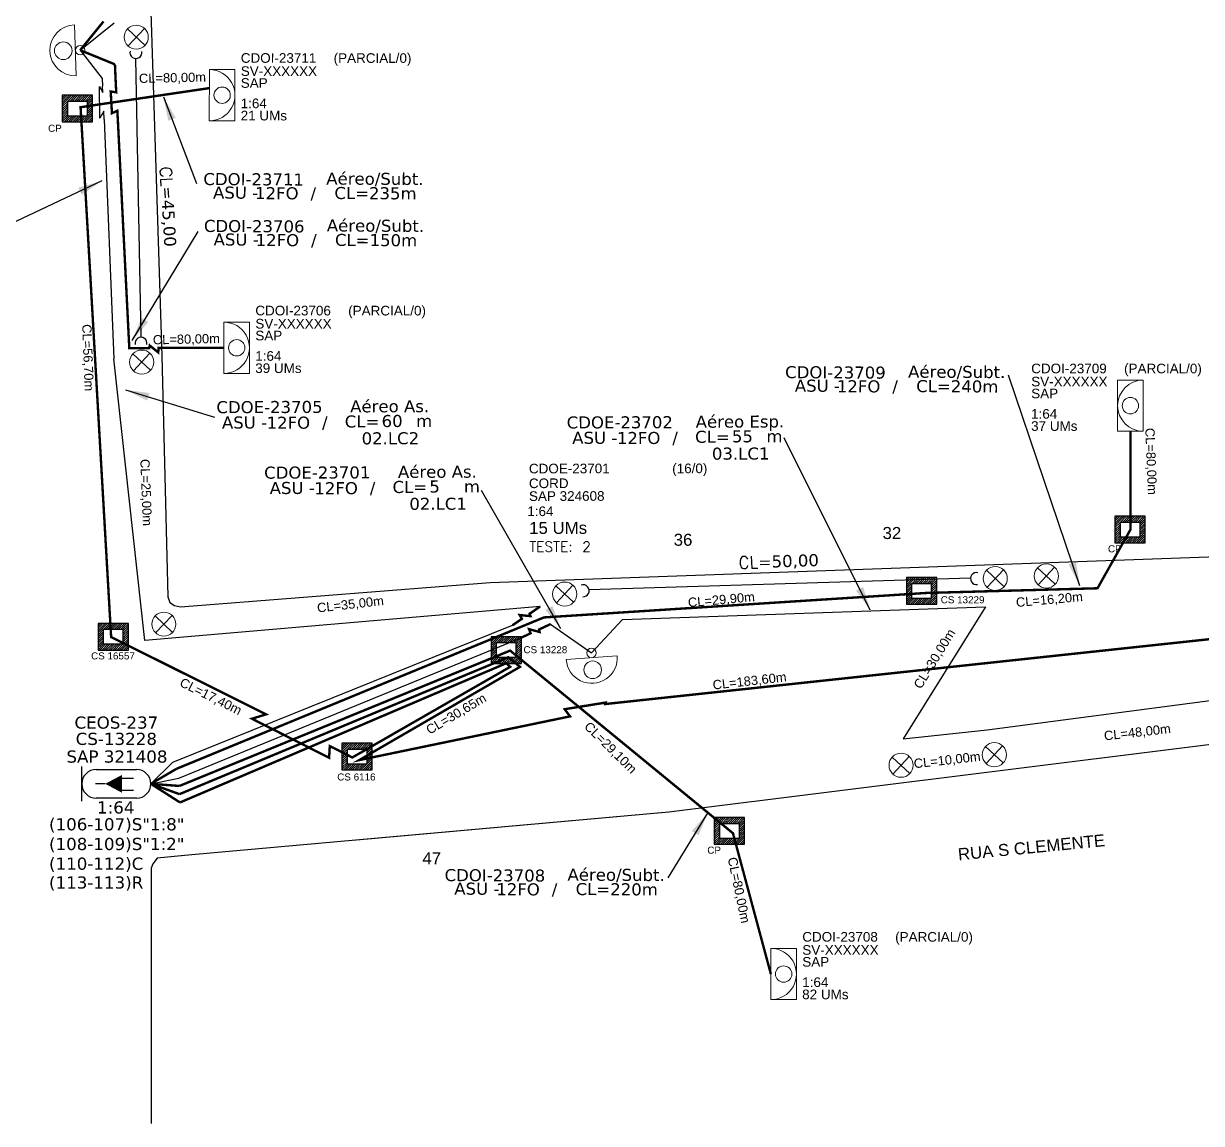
# Model space of a CAD drawing. Header units: millimetres. Extents: x 3188 to 4026, y 157 to 751.
# Drawn here: x 3331.9 to 3429.8, y 314.8 to 406.2 of the extents above; entities that cross this region are included whole.
import ezdxf
from ezdxf.enums import TextEntityAlignment as Align

# ---------------------------------------------------------------- set-up
doc = ezdxf.new("R2010")
doc.units = ezdxf.units.MM
doc.header["$LTSCALE"] = 0.1
doc.header["$MEASUREMENT"] = 0
for name, color, linetype in [('0 @ 1', 7, 'Continuous'), ('10.1-Caixas Subterrâneas', 5, 'Continuous'), ('20.4-CEOS', 1, 'Continuous'), ('CAP a instalar', 1, 'Continuous'), ('label_cabos', 7, 'Continuous'), ('Legenda', 1, 'Continuous'), ('Numeração Texto', 34, 'Continuous'), ('QUADRA', 7, 'Continuous'), ('Subida Lateral', 5, 'Continuous')]:
    doc.layers.add(name, color=color, linetype=linetype)
for name, color, linetype, lineweight in [('10.4-Postes', 1, 'Continuous', 0), ("20.0-LEGENDA DOS CDO'S", 1, 'Continuous', 0), ('20.1-CDO_INTERIOR', 1, 'Continuous', 0), ('20.2-CDO_POSTE', 1, 'Continuous', 5), ('20.6-CORDOALHA_SUPORTE', 7, 'Continuous', 25), ('Segmento Logradouro Texto', 238, 'Continuous', 0)]:
    doc.layers.add(name, color=color, linetype=linetype, lineweight=lineweight)
doc.layers.add('EXTRA', color=50, linetype='Continuous', plot=False)
doc.styles.add('ARIAL', font='arial.ttf')
doc.styles.add('DIGICADE', font='arial.ttf')
doc.styles.add('FTTH', font='arial.ttf')
doc.styles.add('ROMANS', font='romans.shx')
doc.styles.add('siredit', font='verdana.ttf')
doc.linetypes.add('FENCELINE1', pattern='A,0.25,-0.1,[133,ltypeshp.shx,S=0.1,R=0,X=-0.1,Y=0],-0.1,1', length=1.45)
doc.dimstyles.new('CC', dxfattribs={"dimtxt": 1, "dimasz": 2, "dimexe": 0.18, "dimexo": 0.0625, "dimgap": 0.09, "dimtad": 0, "dimdec": 0, "dimrnd": 1, "dimzin": 0, "dimdsep": 46, "dimtxsty": 'siredit', "dimblk": 'NONE', "dimcen": 0, "dimse1": 1, "dimse2": 1, "dimsd1": 1, "dimsd2": 1, "dimclrt": 7, "dimadec": 0, "dimazin": 0, "dimtfac": 1, "dimtdec": 0, "dimtofl": 0, "dimtmove": 0, "dimatfit": 3, "dimfxl": 0, "dimtolj": 1, "dimtzin": 0, "dimarcsym": 0})

# ---------------------------------------------------------------- blocks, each defined once
blk = doc.blocks.new('POLE_POLE')
at = {"color": 1}
for p, q in [((-0.00000309, 0.00000689), (0.00000269, 0.00000147)), ((0.00000251, 0.00000707), (-0.00000291, 0.00000129))]:
    blk.add_line(p, q, dxfattribs=at)
blk.add_circle((-0.0000002, 0.00000418), 0.00000396, dxfattribs=at)
blk = doc.blocks.new('*X13')
at = {"color": 0, "linetype": 'Continuous'}
for p, q in [((-1.25, 0.34099), (-0.49099, 1.1)), ((-1.25, 0.517767), (-0.667767, 1.1)), ((-1.25, 0.694544), (-0.844544, 1.1)), ((-1.25, 0.87132), (-1.02132, 1.1)), ((-1.25, 1.048097), (-1.198097, 1.1)), ((-0.789214, 0.625), (-0.314214, 1.1)), ((-0.612437, 0.625), (-0.137437, 1.1)), ((-0.43566, 0.625), (0.03934, 1.1)), ((-0.258883, 0.625), (0.216117, 1.1)), ((-0.082107, 0.625), (0.392893, 1.1)), ((0.09467, 0.625), (0.56967, 1.1)), ((0.271447, 0.625), (0.746447, 1.1)), ((0.448223, 0.625), (0.923223, 1.1)), ((0.625, 0.625), (1.1, 1.1)), ((0.801777, 0.625), (1.25, 1.073223)), ((-1.25, 0.164214), (-0.8035, 0.610714)), ((-1.25, -0.012563), (-0.8035, 0.433937)), ((-1.25, -0.18934), (-0.8035, 0.25716)), ((-1.25, -0.366117), (-0.8035, 0.080383)), ((0.8035, 0.449947), (1.25, 0.896447)), ((0.8035, 0.27317), (1.25, 0.71967)), ((0.8035, 0.096393), (1.25, 0.542893)), ((0.8035, -0.080383), (1.25, 0.366117)), ((0.8035, -0.25716), (1.25, 0.18934)), ((0.8035, -0.433937), (1.25, 0.012563)), ((-1.25, -0.542893), (-0.8035, -0.096393)), ((-1.25, -0.71967), (-0.8035, -0.27317)), ((-1.25, -0.896447), (-0.8035, -0.449947)), ((-1.25, -1.073223), (-0.801777, -0.625)), ((-1.1, -1.1), (-0.625, -0.625)), ((-0.923223, -1.1), (-0.448223, -0.625)), ((-0.746447, -1.1), (-0.271447, -0.625)), ((-0.56967, -1.1), (-0.09467, -0.625)), ((-0.392893, -1.1), (0.082107, -0.625)), ((-0.216117, -1.1), (0.258883, -0.625)), ((-0.03934, -1.1), (0.43566, -0.625)), ((0.137437, -1.1), (0.612437, -0.625)), ((0.314214, -1.1), (0.789214, -0.625)), ((0.49099, -1.1), (1.25, -0.34099)), ((0.667767, -1.1), (1.25, -0.517767)), ((0.8035, -0.610714), (1.25, -0.164214)), ((0.844544, -1.1), (1.25, -0.694544)), ((1.02132, -1.1), (1.25, -0.87132)), ((1.198097, -1.1), (1.25, -1.048097))]:
    blk.add_line(p, q, dxfattribs=at)
blk = doc.blocks.new('MANHOLE_MQ')
at = {"color": 0, "linetype": 'Continuous'}
for p, q in [((0.00000623, 0.00000569), (-0.00000627, 0.00000569)), ((-0.00000627, 0.00000569), (-0.00000627, -0.00000531)), ((0.00000623, -0.00000531), (0.00000623, 0.00000569)), ((-0.00000404, 0.00000331), (0.00000399, 0.00000331)), ((-0.00000404, -0.00000294), (-0.00000404, 0.00000331)), ((0.00000399, 0.00000331), (0.00000399, -0.00000294)), ((0.00000399, -0.00000294), (-0.00000404, -0.00000294)), ((0.00000399, -0.00000294), (0.00000399, -0.00000294)), ((-0.00000627, -0.00000531), (0.00000623, -0.00000531))]:
    blk.add_line(p, q, dxfattribs=at)
at = {"color": 0, "linetype": 'Continuous', "xscale": 5e-06, "yscale": 5e-06, "zscale": 1e-05}
blk.add_blockref('*X13', (-0.00000002, 0.00000019), dxfattribs=at)
blk = doc.blocks.new('*U16')
at = {"color": 0}
blk.add_line((2.145, -0.582), (-2.104, -0.684), dxfattribs=at)
for centre, radius in [((-0.004, 0.376), 0.733), ((0.03, -1.026), 0.393)]:
    blk.add_circle(centre, radius, dxfattribs=at)
blk.add_arc((0.02, -0.633), 2.125, 1.37817, 181.37817, dxfattribs=at)
blk = doc.blocks.new('Inst CDOE-16 CAIXA DIST OPT CDOE 48F_16D C_SPL_2_1_8')
at = {"layer": "20.0-LEGENDA DOS CDO'S", "color": 0}
for tag, p, style, flags in [('ID_ATIVIDADE', (0.12, 6.472), 'ARIAL', 3), ('FATOR', (7.921, 6.472), 'ARIAL', 1), ('QTDE', (0.097, -1.17), 'DIGICADE', 3)]:
    blk.add_attdef(tag, p, '', height=0.8, rotation=0.11799, dxfattribs=dict(at, style=style, flags=flags))
at = {"layer": "20.0-LEGENDA DOS CDO'S", "color": 0, "style": 'ARIAL'}
for tag, p, height in [('FID', (0.12, 5.248), 0.8), ('CORDOALHA', (0.122, 4.023), 0.8), ('SAP', (0.124, 2.961), 0.8), ('1:XX', (-0.012, 1.7), 0.8), ('UMS', (0.141, 0.217), 1)]:
    blk.add_attdef(tag, p, '', height=height, rotation=0.11799, dxfattribs=at)
blk.add_attdef('FIBRAS_UTILIZADAS', text='', height=0.8, rotation=0.11799, dxfattribs=at).set_placement((13.479, 5.263), align=Align.CENTER)
blk = doc.blocks.new('Teste  FTTH')
at = {"color": 0, "lineweight": 0, "style": 'ROMANS'}
for tag, p in [('TESTE', (-2.302, -0.29)), ('QTDE', (0.212, -0.29))]:
    blk.add_attdef(tag, p, '', height=0.48, dxfattribs=at)
for tag, p, flags in [('FID', (-2.227, -1.253), 1), ('FATOR', (-2.227, -2.028), 3), ('ID_ATIVIDADE', (-2.227, -2.716), 3)]:
    blk.add_attdef(tag, p, '', height=0.48, dxfattribs=dict(at, flags=flags))
blk = doc.blocks.new('CDOI_CT_DRT')
at = {"layer": '20.1-CDO_INTERIOR', "color": 0, "lineweight": 18}
blk.add_lwpolyline([(2.126, -2.126), (2.128, 2.124), (0.003, 2.125), (0.001, -2.125)], close=True, dxfattribs=at)
blk.add_circle((1.064, -0.001), 0.68, dxfattribs=at)
blk.add_arc((0.002, 0), 2.125, 269.97241, 89.97241, dxfattribs=at)
at = {"layer": "20.0-LEGENDA DOS CDO'S", "color": 0, "style": 'ARIAL'}
for tag, p in [('CDO_N', (2.611, 2.691)), ('SURVEY', (2.613, 1.6)), ('SAP', (2.61, 0.614)), ('1:XX', (2.604, -1.079)), ('UMS', (2.603, -2.093))]:
    blk.add_attdef(tag, p, '', height=0.68, rotation=359.97241, dxfattribs=at)
blk.add_attdef('FIBRAS_UTILIZADAS', text='', height=0.68, rotation=359.97241, dxfattribs=at).set_placement((10.323, 2.687), align=Align.CENTER)
blk = doc.blocks.new('CDOI_CT_ESQ')
at = {"layer": '20.1-CDO_INTERIOR', "color": 0, "lineweight": 18}
blk.add_lwpolyline([(-2.119, -2.126), (-2.121, 2.124), (0.004, 2.125), (0.006, -2.125)], close=True, dxfattribs=at)
blk.add_circle((-1.057, -0.001), 0.68, dxfattribs=at)
blk.add_arc((0.005, 0), 2.125, 90.02759, 270.02759, dxfattribs=at)
at = {"layer": "20.0-LEGENDA DOS CDO'S", "color": 0, "style": 'ARIAL'}
for tag, p in [('CDO_N', (-9.298, 2.691)), ('SURVEY', (-9.296, 1.6)), ('SAP', (-9.299, 0.614)), ('1:XX', (-9.305, -1.079)), ('UMS', (-9.306, -2.093))]:
    blk.add_attdef(tag, p, '', height=0.68, rotation=359.97241, dxfattribs=at)
blk.add_attdef('FIBRAS_UTILIZADAS', text='', height=0.68, rotation=359.97241, dxfattribs=at).set_placement((-1.586, 2.687), align=Align.CENTER)
blk = doc.blocks.new('*U26')
at = {"layer": '20.4-CEOS'}
for p, q in [((-4.535, 1.194), (-1.192, 1.194)), ((-1.192, -1.19), (-4.535, -1.19))]:
    blk.add_line(p, q, dxfattribs=at)
for points in [[(-5.727, -1.435), (-5.727, 1.439)], [(-3.787, 0.002), (-4.591, 0.002)], [(-2.468, 0.475), (-1.453, 0.475)], [(-2.468, -0.517), (-1.453, -0.517)]]:
    blk.add_lwpolyline(points, dxfattribs=at)
blk.add_lwpolyline([(-3.787, 0.002, 0, 1.471, 0), (-2.406, 0.002, 1.471, 1.471, 0)], format="xyseb", dxfattribs=at)
for centre, start, end in [((-4.535, 0.002), 90, 270), ((-1.192, 0.002), 270, 90)]:
    blk.add_arc(centre, 1.192, start, end, dxfattribs=at)
at = {"layer": '20.4-CEOS', "color": 7, "style": 'siredit'}
for tag, p in [('FID', (-2.864, 5.596)), ('LOCAL', (-2.864, 4.243)), ('SAP', (-2.811, 2.774)), ('RACIO_SPLITAGEM', (-2.864, -1.885))]:
    blk.add_attdef(tag, text='', height=1.01, dxfattribs=at).set_placement(p, align=Align.TOP_CENTER)
for tag, flags, p in [('ID_ATIVIDADE', 3, (-2.864, -3.576)), ('FATOR', 1, (-2.864, -4.888))]:
    blk.add_attdef(tag, text='', height=1.01, dxfattribs=dict(at, flags=flags)).set_placement(p, align=Align.TOP_CENTER)
at = {"layer": '20.4-CEOS', "color": 7, "style": 'siredit', "flags": 3}
blk.add_attdef('QTDE', (-4.966, -7.122), '', height=1.01, dxfattribs=at)
blk = doc.blocks.new('*U27')
at = {"layer": '20.4-CEOS', "color": 7, "style": 'siredit'}
for tag, p in [('FIBRAS_SPLITTER', (0, 0)), ('FIBRAS_TOP_C', (0, -4.128)), ('RESERVA_FINAIS', (0, -5.461))]:
    blk.add_attdef(tag, p, '', height=1.01, dxfattribs=at)
for tag, p, flags in [('ID_ATIVIDADE', (0, -6.773), 3), ('FATOR', (0, -8.085), 1), ('QTDE', (0, -9.397), 1), ('FID', (0, -10.709), 1)]:
    blk.add_attdef(tag, p, '', height=1.01, dxfattribs=dict(at, flags=flags))
blk = doc.blocks.new('*U28')
at = {"layer": '20.4-CEOS', "color": 7, "style": 'siredit'}
blk.add_attdef('FIBRAS_SPLITTER', (0, 0), '', height=1.01, dxfattribs=at)
for tag, p, flags in [('ID_ATIVIDADE', (0, -1.483), 3), ('FATOR', (0, -2.795), 1), ('QTDE', (0, -4.107), 1), ('FID', (0, -5.419), 1)]:
    blk.add_attdef(tag, p, '', height=1.01, dxfattribs=dict(at, flags=flags))
blk = doc.blocks.new('Inst CORD BENZINAL 4.55MM 3F (sem recursos)')
at = {"layer": '20.6-CORDOALHA_SUPORTE', "color": 0, "lineweight": 0, "style": 'ROMANS'}
blk.add_attdef('LANCE', text='', height=1, dxfattribs=at).set_placement((-0.538, -2.215), align=Align.RIGHT)
at = {"layer": '20.6-CORDOALHA_SUPORTE', "color": 0, "style": 'siredit'}
blk.add_attdef('QTDE', (-0.538, -2.215), '', height=1, rotation=359.69001, dxfattribs=at)
at = {"layer": '20.6-CORDOALHA_SUPORTE', "color": 0, "lineweight": 0, "style": 'ROMANS'}
for tag, p, flags in [('FATOR', (-5.196, -4.442), 3), ('ID_ATIVIDADE', (-5.201, -6.669), 3), ('FID', (-5.201, -8.896), 1)]:
    blk.add_attdef(tag, p, '', height=1, dxfattribs=dict(at, flags=flags))
blk = doc.blocks.new('Inst CB AS CFOA-SM-ASU-120-S-12')
at = {"layer": 'label_cabos', "color": 0, "style": 'siredit'}
for tag, flags, p in [('ID_ATIVIDADE', 3, (1.314, 2.672)), ('FATOR', 1, (11.56, 2.551))]:
    blk.add_attdef(tag, text='', height=1, rotation=359.69001, dxfattribs=dict(at, flags=flags)).set_placement(p, align=Align.MIDDLE_CENTER)
for tag, p in [('DESTINO_CABO', (3.131, 1.262)), ('TIPO_CABO', (13.108, 1.245)), ('TIPO_CABO', (1.262, -0.005)), ('CABO', (4.686, -0.052)), ('/', (7.714, -0.052)), ('LANCE', (10.809, 0.002)), ('UND', (15.964, 0.002)), ('FID', (13.148, -1.414))]:
    blk.add_attdef(tag, text='', height=1, rotation=359.69001, dxfattribs=at).set_placement(p, align=Align.MIDDLE_CENTER)
blk.add_attdef('QTDE', (12.429, -0.475), '', height=1, rotation=359.69001, dxfattribs=at)
blk = doc.blocks.new('_None')
blk = doc.blocks.new('Inst CB ESP CFOA-SM-ASU-120-S-12')
at = {"layer": 'label_cabos', "color": 0, "style": 'siredit'}
for tag, flags, p in [('ID_ATIVIDADE', 3, (1.314, 2.672)), ('FATOR', 1, (11.56, 2.551))]:
    blk.add_attdef(tag, text='', height=1, rotation=359.69001, dxfattribs=dict(at, flags=flags)).set_placement(p, align=Align.MIDDLE_CENTER)
for tag, p in [('DESTINO_CABO', (3.131, 1.262)), ('TIPO_CABO', (13.108, 1.245)), ('TIPO_CABO', (1.262, -0.005)), ('CABO', (4.686, -0.052)), ('/', (7.714, -0.052)), ('LANCE', (10.809, 0.002)), ('UND', (15.964, 0.002)), ('FID', (13.148, -1.414))]:
    blk.add_attdef(tag, text='', height=1, rotation=359.69001, dxfattribs=at).set_placement(p, align=Align.MIDDLE_CENTER)
blk.add_attdef('QTDE', (12.429, -0.475), '', height=1, rotation=359.69001, dxfattribs=at)
blk = doc.blocks.new('LEGENDA DOS CABOS')
at = {"layer": 'EXTRA', "color": 0, "style": 'siredit'}
for tag, p in [('ID', (4.601, 0.974)), ('XX', (9.03, 0.974))]:
    blk.add_attdef(tag, text='', height=0.48, rotation=359.69001, dxfattribs=at).set_placement(p, align=Align.MIDDLE_CENTER)
at = {"layer": 'Legenda', "color": 0, "style": 'siredit'}
for tag, p in [('TIPO_CABO', (1.314, -0.005)), ('CABO', (4.686, -0.052)), ('/', (6.809, -0.052)), ('METROS', (10.034, -0.052))]:
    blk.add_attdef(tag, text='', height=0.8, rotation=359.69001, dxfattribs=at).set_placement(p, align=Align.MIDDLE_CENTER)

msp = doc.modelspace()

# ---------------------------------------------------------------- linework, layer by layer
at = {"layer": '20.4-CEOS', "color": 5}
for p, q in [((3337.983, 344.198), (3341.326, 344.198)), ((3341.326, 341.814), (3337.983, 341.814))]:
    msp.add_line(p, q, dxfattribs=at)
for points in [[(3336.791, 341.569), (3336.791, 344.443)], [(3340.05, 343.479), (3341.065, 343.479)], [(3338.731, 343.006), (3337.927, 343.006)], [(3340.05, 342.487), (3341.065, 342.487)]]:
    msp.add_lwpolyline(points, dxfattribs=at)
msp.add_lwpolyline([(3338.731, 343.006, 0, 1.471, 0), (3340.111, 343.006, 1.471, 1.471, 0)], format="xyseb", dxfattribs=at)
for centre, start, end in [((3337.983, 343.006), 90, 270), ((3341.326, 343.006), 270, 90)]:
    msp.add_arc(centre, 1.192, start, end, dxfattribs=at)
at = {"layer": '20.6-CORDOALHA_SUPORTE'}
for p, q in [((3341.706, 380.092), (3341.264, 403.25)), ((3410.581, 360.075), (3378.91, 359.111))]:
    msp.add_line(p, q, dxfattribs=at)
for centre, start, end in [((3341.278, 403.747), 166.47798, 10.19203), ((3341.701, 379.596), 347.61742, 191.33147), ((3411.078, 360.054), 75.73218, 279.44623), ((3378.418, 359.046), 265.72247, 109.43653)]:
    msp.add_arc(centre, 0.497, start, end, dxfattribs=at)
at = {"layer": 'CAP a instalar', "color": 7, "linetype": 'FENCELINE1', "ltscale": 5}
for p, q in [((3336.651, 403.941), (3339.466, 406.211)), ((3381.677, 356.655), (3411.84, 357.697)), ((3411.84, 357.697), (3404.986, 346.735)), ((3375.716, 356.277), (3379.105, 353.876)), ((3379.105, 353.876), (3381.677, 356.655)), ((3344.848, 343.477), (3373.192, 355.107)), ((3411.97, 347.502), (3435.35, 350.578)), ((3404.986, 346.735), (3411.97, 347.502)), ((3342.518, 343.006), (3344.848, 343.477))]:
    msp.add_line(p, q, dxfattribs=at)
at = {"layer": 'CAP a instalar', "color": 5, "linetype": 'FENCELINE1', "ltscale": 5}
for p, q in [((3336.651, 403.941), (3338.49, 401.595)), ((3338.49, 401.595), (3338.513, 400.946)), ((3338.296, 398.296), (3338.253, 400.914)), ((3338.253, 400.914), (3338.537, 400.42)), ((3338.537, 400.42), (3338.513, 400.946)), ((3338.606, 398.889), (3338.296, 398.296)), ((3338.638, 398.194), (3338.606, 398.889)), ((3338.638, 398.194), (3339.446, 378.311)), ((3342.03, 354.91), (3339.446, 378.311)), ((3374.844, 357.732), (3342.03, 354.91)), ((3344.358, 344.802), (3372.542, 356.172)), ((3342.518, 343.006), (3344.358, 344.802))]:
    msp.add_line(p, q, dxfattribs=at)
at = {"layer": 'CAP a instalar', "linetype": 'FENCELINE1', "ltscale": 5}
msp.add_line((3342.03, 354.91), (3342.03, 354.91), dxfattribs=at)
at = {"layer": 'CAP a instalar', "linetype": 'FENCELINE1', "ltscale": 5, "const_width": 0.2}
msp.add_lwpolyline([(3336.651, 403.941), (3338.587, 406.325)], dxfattribs=at)
at = {"layer": 'CAP a instalar', "color": 8, "linetype": 'FENCELINE1', "ltscale": 5, "const_width": 0.2}
for points in [[(3339.536, 402.762), (3336.651, 403.941)], [(3339.617, 400.967), (3339.536, 402.762), (3339.536, 402.762)], [(3340.734, 379.087), (3339.774, 398.217)]]:
    msp.add_lwpolyline(points, dxfattribs=at)
at = {"layer": 'CAP a instalar', "color": 8, "ltscale": 5, "const_width": 0.2}
for points in [[(3339.774, 398.217), (3339.734, 398.911), (3339.288, 398.705), (3339.185, 400.51), (3339.647, 400.441), (3339.617, 400.967)], [(3340.728, 379.181), (3341.325, 379.181)], [(3344.106, 379.221), (3348.585, 379.223)], [(3344.638, 344.249), (3375.156, 356.827), (3406.878, 358.858), (3421.128, 359.249), (3423.863, 364.121), (3423.863, 372.29)], [(3344.895, 342.831), (3372.354, 354.073), (3390.856, 338.903), (3394.003, 327.21)], [(3342.518, 343.006), (3344.638, 344.249)], [(3342.518, 343.006), (3344.895, 342.831)], [(3342.518, 343.006), (3344.899, 342.15)], [(3342.518, 343.006), (3344.942, 341.46)]]:
    msp.add_lwpolyline(points, dxfattribs=at)
at = {"layer": 'CAP a instalar', "color": 8, "ltscale": 5}
for points in [[(3344.942, 341.46, 0.2, 0.2, 0), (3372.029, 353.022, 0.2, 0.2, 0), (3372.357, 352.723, 0.2, 0.2, 0), (3359.251, 345.198, 0.2, 0.2, 0), (3357.378, 346.14, 0.2, 0.2, 0), (3357.321, 345.171, 0.2, 0.2, 0), (3350.915, 348.415, 0.2, 0.2, 0), (3352.086, 348.776, 0.2, 0.2, 0), (3339.221, 355.199, 0.2, 0.2, 0), (3336.684, 399.204, 0.2, 0.2, 0), (3347.365, 400.789, 0.2, 0.2, 0)], [(3344.899, 342.15, 0.2, 0.2, 0), (3372.21, 353.523, 0.2, 0.2, 0), (3373.169, 352.72, 0.2, 0.2, 0), (3359.819, 344.978, 0.2, 0.2, 0), (3377.326, 348.608, 0.2, 0.2, 0), (3376.878, 349.204, 0.2, 0.2, 0), (3380.286, 349.756, 0.2, 0.2, 0), (3380.251, 349.634, 0.2, 0.2, 0), (3520.338, 364.674, 0.2, 0.2, 0), (3510.902, 369.072, 0.2, 0.2, 0), (3499.182, 364.55, 0.2, 0.2, 0), (3496.382, 371.668, 0.2, 0.2, 0), (3486.882, 372.805, 0.2, 0.2, 0)]]:
    msp.add_lwpolyline(points, format="xyseb", dxfattribs=at)
at = {"layer": 'QUADRA', "color": 4}
for points in [[(3357.258, 480.713), (3343.07, 479.294), (3342.697, 478.937), (3342.549, 478.579), (3341.409, 440.312), (3341.781, 430.537), (3343.435, 378.562), (3343.934, 358.535), (3344.106, 358.059), (3344.493, 357.82), (3344.992, 357.701), (3370.682, 359.727), (3493.84, 364.139)], [(3357.258, 480.713), (3343.07, 479.294), (3342.697, 478.937), (3342.549, 478.579), (3341.409, 440.312), (3341.781, 430.537), (3343.435, 378.562), (3343.934, 358.535), (3344.106, 358.059), (3344.493, 357.82), (3344.992, 357.701), (3370.682, 359.727), (3493.84, 364.139)], [(3531.392, 341.054), (3529.297, 346.257), (3528.716, 347.807), (3527.993, 349.117), (3527.099, 350.429), (3526.064, 351.74), (3524.909, 352.814), (3523.627, 353.767), (3522.249, 354.721), (3520.766, 355.436), (3519.217, 355.912), (3517.615, 356.389), (3515.968, 356.509), (3514.314, 356.747), (3512.653, 356.509), (3385.538, 340.654), (3345.923, 337.099)], [(3531.392, 341.054), (3529.297, 346.257), (3528.716, 347.807), (3527.993, 349.117), (3527.099, 350.429), (3526.064, 351.74), (3524.909, 352.814), (3523.627, 353.767), (3522.249, 354.721), (3520.766, 355.436), (3519.217, 355.912), (3517.615, 356.389), (3515.968, 356.509), (3514.314, 356.747), (3512.653, 356.509), (3385.538, 340.654), (3359.592, 338.325)], [(3345.923, 337.099), (3343.033, 336.839), (3342.69, 336.362), (3342.549, 336.004), (3342.554, 314.799)], [(3345.049, 337.02), (3343.033, 336.839), (3342.69, 336.362), (3342.549, 336.004), (3342.554, 314.799)]]:
    msp.add_lwpolyline(points, dxfattribs=at)
at = {"layer": 'Subida Lateral', "color": 5, "const_width": 0.2}
for points in [[(3344.106, 379.221), (3343.154, 379.204), (3343.133, 378.838), (3342.429, 379.411), (3342.384, 379.201), (3341.325, 379.181)], [(3372.542, 356.172), (3373.328, 356.709), (3373.145, 357.026), (3374.048, 356.934), (3373.97, 357.134), (3374.844, 357.732)], [(3373.192, 355.107), (3374.055, 355.511), (3373.926, 355.853), (3374.801, 355.617), (3374.756, 355.827), (3375.716, 356.277)]]:
    msp.add_lwpolyline(points, dxfattribs=at)

# ---------------------------------------------------------------- block references
at = {"layer": '10.1-Caixas Subterrâneas', "color": 30, "xscale": 201259.4723588441, "yscale": 201259.4723588433, "zscale": 201259.4723588441, "rotation": 180.000000000062}
for p in [(3336.422, 399.124), (3423.832, 364.158), (3406.514, 359.062), (3339.391, 355.265), (3372.025, 354.156), (3359.64, 345.307), (3390.562, 339.132)]:
    msp.add_blockref('MANHOLE_MQ', p, dxfattribs=at)
at = {"layer": '10.4-Postes', "color": 1, "xscale": 252525.25, "yscale": 252525.25, "zscale": 252525.25}
for p in [(3341.357, 403.966), (3341.81, 376.983), (3412.686, 359.005), (3416.93, 359.212), (3376.935, 357.713), (3343.65, 355.214), (3412.612, 344.37), (3404.864, 343.495)]:
    msp.add_blockref('POLE_POLE', p, dxfattribs=at)
at = {"layer": "20.0-LEGENDA DOS CDO'S", "color": 7, "lineweight": 0}
msp.add_blockref('Inst CDOE-16 CAIXA DIST OPT CDOE 48F_16D C_SPL_2_1_8', (3373.793, 363.542), dxfattribs=at).add_auto_attribs({'FID': 'CDOE-23701', 'CORDOALHA': 'CORD', 'SAP': 'SAP 324608', '1:XX': '1:64', 'UMS': '15 UMs', 'FIBRAS_UTILIZADAS': '(16/0)'})
at = {"layer": "20.0-LEGENDA DOS CDO'S", "color": 7, "lineweight": 0, "xscale": 1.750499999976899, "yscale": 1.750499999150634, "zscale": 1.750499999999995, "rotation": 0.004078592060095458}
msp.add_blockref('Teste  FTTH', (3377.971, 362.795), dxfattribs=at).add_auto_attribs({'TESTE': 'TESTE:', 'QTDE': '2'})
at = {"layer": '20.1-CDO_INTERIOR', "color": 8}
ref = msp.add_blockref('CDOI_CT_DRT', (3347.374, 400.202), dxfattribs=at)
ref.add_attrib('CDO_N', 'CDOI-23711', (3349.985, 402.893), dxfattribs={"layer": "20.0-LEGENDA DOS CDO'S", "color": 8, "height": 0.8, "rotation": 359.97241, "style": 'ARIAL'})
ref.add_attrib('FIBRAS_UTILIZADAS', '(PARCIAL/0)', (3357.697, 402.889), dxfattribs={"layer": "20.0-LEGENDA DOS CDO'S", "color": 8, "height": 0.8, "rotation": 359.97241, "style": 'ARIAL'})
ref.add_attrib('SURVEY', 'SV-XXXXXX', (3349.987, 401.802), dxfattribs={"layer": "20.0-LEGENDA DOS CDO'S", "color": 8, "height": 0.8, "rotation": 359.97241, "style": 'ARIAL'})
ref.add_attrib('SAP', 'SAP', (3349.984, 400.816), dxfattribs={"layer": "20.0-LEGENDA DOS CDO'S", "color": 8, "height": 0.8, "rotation": 359.97241, "style": 'ARIAL'})
ref.add_attrib('1:XX', '1:64', (3349.977, 399.123), dxfattribs={"layer": "20.0-LEGENDA DOS CDO'S", "color": 8, "height": 0.8, "rotation": 359.97241, "style": 'ARIAL'})
ref.add_attrib('UMS', '21 UMs', (3349.977, 398.109), dxfattribs={"layer": "20.0-LEGENDA DOS CDO'S", "color": 8, "height": 0.8, "rotation": 359.97241, "style": 'ARIAL'})
ref = msp.add_blockref('CDOI_CT_DRT', (3348.584, 379.223), dxfattribs=at)
ref.add_attrib('CDO_N', 'CDOI-23706', (3351.195, 381.914), dxfattribs={"layer": "20.0-LEGENDA DOS CDO'S", "color": 8, "height": 0.8, "rotation": 359.97241, "style": 'ARIAL'})
ref.add_attrib('FIBRAS_UTILIZADAS', '(PARCIAL/0)', (3358.906, 381.91), dxfattribs={"layer": "20.0-LEGENDA DOS CDO'S", "color": 8, "height": 0.8, "rotation": 359.97241, "style": 'ARIAL'})
ref.add_attrib('SURVEY', 'SV-XXXXXX', (3351.197, 380.823), dxfattribs={"layer": "20.0-LEGENDA DOS CDO'S", "color": 8, "height": 0.8, "rotation": 359.97241, "style": 'ARIAL'})
ref.add_attrib('SAP', 'SAP', (3351.194, 379.837), dxfattribs={"layer": "20.0-LEGENDA DOS CDO'S", "color": 8, "height": 0.8, "rotation": 359.97241, "style": 'ARIAL'})
ref.add_attrib('1:XX', '1:64', (3351.187, 378.144), dxfattribs={"layer": "20.0-LEGENDA DOS CDO'S", "color": 8, "height": 0.8, "rotation": 359.97241, "style": 'ARIAL'})
ref.add_attrib('UMS', '39 UMs', (3351.187, 377.13), dxfattribs={"layer": "20.0-LEGENDA DOS CDO'S", "color": 8, "height": 0.8, "rotation": 359.97241, "style": 'ARIAL'})
ref = msp.add_blockref('CDOI_CT_ESQ', (3424.919, 374.416), dxfattribs=at)
ref.add_attrib('CDO_N', 'CDOI-23709', (3415.622, 377.106), dxfattribs={"layer": "20.0-LEGENDA DOS CDO'S", "color": 8, "height": 0.8, "rotation": 359.97241, "style": 'ARIAL'})
ref.add_attrib('FIBRAS_UTILIZADAS', '(PARCIAL/0)', (3423.333, 377.103), dxfattribs={"layer": "20.0-LEGENDA DOS CDO'S", "color": 8, "height": 0.8, "rotation": 359.97241, "style": 'ARIAL'})
ref.add_attrib('SURVEY', 'SV-XXXXXX', (3415.624, 376.016), dxfattribs={"layer": "20.0-LEGENDA DOS CDO'S", "color": 8, "height": 0.8, "rotation": 359.97241, "style": 'ARIAL'})
ref.add_attrib('SAP', 'SAP', (3415.621, 375.029), dxfattribs={"layer": "20.0-LEGENDA DOS CDO'S", "color": 8, "height": 0.8, "rotation": 359.97241, "style": 'ARIAL'})
ref.add_attrib('1:XX', '1:64', (3415.614, 373.337), dxfattribs={"layer": "20.0-LEGENDA DOS CDO'S", "color": 8, "height": 0.8, "rotation": 359.97241, "style": 'ARIAL'})
ref.add_attrib('UMS', '37 UMs', (3415.614, 372.323), dxfattribs={"layer": "20.0-LEGENDA DOS CDO'S", "color": 8, "height": 0.8, "rotation": 359.97241, "style": 'ARIAL'})
ref = msp.add_blockref('CDOI_CT_DRT', (3394.001, 327.21), dxfattribs=at)
ref.add_attrib('CDO_N', 'CDOI-23708', (3396.613, 329.901), dxfattribs={"layer": "20.0-LEGENDA DOS CDO'S", "color": 8, "height": 0.8, "rotation": 359.97241, "style": 'ARIAL'})
ref.add_attrib('FIBRAS_UTILIZADAS', '(PARCIAL/0)', (3404.324, 329.897), dxfattribs={"layer": "20.0-LEGENDA DOS CDO'S", "color": 8, "height": 0.8, "rotation": 359.97241, "style": 'ARIAL'})
ref.add_attrib('SURVEY', 'SV-XXXXXX', (3396.615, 328.81), dxfattribs={"layer": "20.0-LEGENDA DOS CDO'S", "color": 8, "height": 0.8, "rotation": 359.97241, "style": 'ARIAL'})
ref.add_attrib('SAP', 'SAP', (3396.612, 327.824), dxfattribs={"layer": "20.0-LEGENDA DOS CDO'S", "color": 8, "height": 0.8, "rotation": 359.97241, "style": 'ARIAL'})
ref.add_attrib('1:XX', '1:64', (3396.605, 326.131), dxfattribs={"layer": "20.0-LEGENDA DOS CDO'S", "color": 8, "height": 0.8, "rotation": 359.97241, "style": 'ARIAL'})
ref.add_attrib('UMS', '82 UMs', (3396.604, 325.117), dxfattribs={"layer": "20.0-LEGENDA DOS CDO'S", "color": 8, "height": 0.8, "rotation": 359.97241, "style": 'ARIAL'})
at = {"layer": '20.2-CDO_POSTE', "color": 5, "xscale": -1, "rotation": 93.19505254798555}
msp.add_blockref('*U16', (3335.625, 403.914), dxfattribs=at)
at = {"layer": '20.2-CDO_POSTE', "color": 8, "xscale": -1, "rotation": 185.6145618037555}
msp.add_blockref('*U16', (3379.175, 352.851), dxfattribs=at)
at = {"layer": '20.4-CEOS', "color": 5, "lineweight": 0}
ref = msp.add_blockref('*U26', (3342.518, 343.004), dxfattribs=at)
ref.add_attrib('FID', 'CEOS-237', dxfattribs={"color": 5, "height": 1.0097, "style": 'siredit'}).set_placement((3339.654, 348.6), align=Align.TOP_CENTER)
ref.add_attrib('LOCAL', 'CS-13228', dxfattribs={"color": 5, "height": 1.0097, "style": 'siredit'}).set_placement((3339.654, 347.246), align=Align.TOP_CENTER)
ref.add_attrib('SAP', 'SAP 321408', dxfattribs={"color": 5, "height": 1.0097, "style": 'siredit'}).set_placement((3339.706, 345.777), align=Align.TOP_CENTER)
ref.add_attrib('RACIO_SPLITAGEM', '1:64', dxfattribs={"color": 5, "height": 1.0097, "style": 'siredit'}).set_placement((3339.604, 341.552), align=Align.TOP_CENTER)
at = {"layer": '20.4-CEOS', "color": 0, "lineweight": 0}
ref = msp.add_blockref('*U27', (3334.061, 339.144), dxfattribs=at)
ref.add_attrib('FIBRAS_SPLITTER', '(106-107)S"1:8"', (3334.061, 339.144), dxfattribs={"color": 5, "height": 1.00968, "style": 'siredit'})
ref.add_attrib('FIBRAS_TOP_C', '(110-112)C', (3334.061, 335.873), dxfattribs={"color": 5, "height": 1.0097, "style": 'siredit'})
ref.add_attrib('RESERVA_FINAIS', '(113-113)R', (3334.061, 334.306), dxfattribs={"color": 5, "height": 1.0097, "style": 'siredit'})
ref = msp.add_blockref('*U28', (3334.061, 337.507), dxfattribs=at)
ref.add_attrib('FIBRAS_SPLITTER', '(108-109)S"1:2"', (3334.061, 337.507), dxfattribs={"color": 5, "height": 1.00968, "style": 'siredit'})
at = {"layer": '20.6-CORDOALHA_SUPORTE', "color": 0, "lineweight": 0}
for p, rotation, values in [((3345.665, 391.102), 273.5953638577346, {'QTDE': '45,00', 'LANCE': 'CL='}), ((3394.532, 363.205), 2.231436282910471, {'QTDE': '50,00', 'LANCE': 'CL='})]:
    msp.add_blockref('Inst CORD BENZINAL 4.55MM 3F (sem recursos)', p, dxfattribs=dict(at, rotation=rotation)).add_auto_attribs(values)
at = {"layer": 'label_cabos', "color": 0, "lineweight": 0}
ref = msp.add_blockref('LEGENDA DOS CABOS', (3346.816, 391.588), dxfattribs=at)
ref.add_attrib('ID', 'CDOI-23711', dxfattribs={"color": 0, "height": 1, "rotation": 359.69001, "style": 'siredit'}).set_placement((3351.056, 393.218), align=Align.MIDDLE_CENTER)
ref.add_attrib('CABO', '12FO', dxfattribs={"color": 0, "height": 1, "rotation": 359.69001, "style": 'siredit'}).set_placement((3352.98, 392.062), align=Align.MIDDLE_CENTER)
ref.add_attrib('METROS', 'CL=235m', dxfattribs={"color": 0, "height": 1, "rotation": 359.69001, "style": 'siredit'}).set_placement((3361.175, 392.062), align=Align.MIDDLE_CENTER)
ref.add_attrib('XX', 'Aéreo/Subt.', dxfattribs={"color": 0, "height": 1, "rotation": 359.69001, "style": 'siredit'}).set_placement((3361.123, 393.261), align=Align.MIDDLE_CENTER)
ref.add_attrib('/', '/', dxfattribs={"color": 0, "height": 1, "rotation": 359.69001, "style": 'siredit'}).set_placement((3356.008, 392.062), align=Align.MIDDLE_CENTER)
ref.add_attrib('TIPO_CABO', 'ASU -', dxfattribs={"color": 0, "height": 1, "rotation": 359.69001, "style": 'siredit'}).set_placement((3349.556, 392.11), align=Align.MIDDLE_CENTER)
ref = msp.add_blockref('LEGENDA DOS CABOS', (3346.863, 387.693), dxfattribs=at)
ref.add_attrib('ID', 'CDOI-23706', dxfattribs={"color": 0, "height": 1, "rotation": 359.69001, "style": 'siredit'}).set_placement((3351.103, 389.323), align=Align.MIDDLE_CENTER)
ref.add_attrib('CABO', '12FO', dxfattribs={"color": 0, "height": 1, "rotation": 359.69001, "style": 'siredit'}).set_placement((3353.026, 388.168), align=Align.MIDDLE_CENTER)
ref.add_attrib('METROS', 'CL=150m', dxfattribs={"color": 0, "height": 1, "rotation": 359.69001, "style": 'siredit'}).set_placement((3361.221, 388.168), align=Align.MIDDLE_CENTER)
ref.add_attrib('XX', 'Aéreo/Subt.', dxfattribs={"color": 0, "height": 1, "rotation": 359.69001, "style": 'siredit'}).set_placement((3361.17, 389.366), align=Align.MIDDLE_CENTER)
ref.add_attrib('/', '/', dxfattribs={"color": 0, "height": 1, "rotation": 359.69001, "style": 'siredit'}).set_placement((3356.055, 388.168), align=Align.MIDDLE_CENTER)
ref.add_attrib('TIPO_CABO', 'ASU -', dxfattribs={"color": 0, "height": 1, "rotation": 359.69001, "style": 'siredit'}).set_placement((3349.603, 388.215), align=Align.MIDDLE_CENTER)
ref = msp.add_blockref('LEGENDA DOS CABOS', (3395.127, 375.55), dxfattribs=at)
ref.add_attrib('ID', 'CDOI-23709', dxfattribs={"color": 0, "height": 1, "rotation": 359.69001, "style": 'siredit'}).set_placement((3399.367, 377.18), align=Align.MIDDLE_CENTER)
ref.add_attrib('CABO', '12FO', dxfattribs={"color": 0, "height": 1, "rotation": 359.69001, "style": 'siredit'}).set_placement((3401.291, 376.025), align=Align.MIDDLE_CENTER)
ref.add_attrib('METROS', 'CL=240m', dxfattribs={"color": 0, "height": 1, "rotation": 359.69001, "style": 'siredit'}).set_placement((3409.486, 376.025), align=Align.MIDDLE_CENTER)
ref.add_attrib('XX', 'Aéreo/Subt.', dxfattribs={"color": 0, "height": 1, "rotation": 359.69001, "style": 'siredit'}).set_placement((3409.435, 377.223), align=Align.MIDDLE_CENTER)
ref.add_attrib('/', '/', dxfattribs={"color": 0, "height": 1, "rotation": 359.69001, "style": 'siredit'}).set_placement((3404.319, 376.025), align=Align.MIDDLE_CENTER)
ref.add_attrib('TIPO_CABO', 'ASU -', dxfattribs={"color": 0, "height": 1, "rotation": 359.69001, "style": 'siredit'}).set_placement((3397.867, 376.072), align=Align.MIDDLE_CENTER)
at = {"layer": 'label_cabos'}
ref = msp.add_blockref('Inst CB AS CFOA-SM-ASU-120-S-12', (3349.25, 373.015), dxfattribs=dict(at, rotation=0.4634636983029932))
ref.add_attrib('DESTINO_CABO', 'CDOE-23705', dxfattribs={"color": 0, "height": 1, "rotation": 0.15347, "style": 'siredit'}).set_placement((3352.371, 374.303), align=Align.MIDDLE_CENTER)
ref.add_attrib('TIPO_CABO', 'Aéreo As.', dxfattribs={"color": 0, "height": 1, "rotation": 0.15347, "style": 'siredit'}).set_placement((3362.348, 374.366), align=Align.MIDDLE_CENTER)
ref.add_attrib('CABO', '12FO', dxfattribs={"color": 0, "height": 1, "rotation": 0.15347, "style": 'siredit'}).set_placement((3353.936, 373.001), align=Align.MIDDLE_CENTER)
ref.add_attrib('/', '/', dxfattribs={"color": 0, "height": 1, "rotation": 0.15347, "style": 'siredit'}).set_placement((3356.964, 373.026), align=Align.MIDDLE_CENTER)
ref.add_attrib('TIPO_CABO', 'ASU - ', dxfattribs={"color": 0, "height": 1, "rotation": 0.15347, "style": 'siredit'}).set_placement((3350.512, 373.021), align=Align.MIDDLE_CENTER)
ref.add_attrib('FID', '02.LC2', dxfattribs={"color": 0, "height": 1, "rotation": 0.15347, "style": 'siredit'}).set_placement((3362.409, 371.707), align=Align.MIDDLE_CENTER)
ref.add_attrib('LANCE', 'CL=', dxfattribs={"color": 0, "height": 1, "rotation": 0.15347, "style": 'siredit'}).set_placement((3360.059, 373.104), align=Align.MIDDLE_CENTER)
ref.add_attrib('QTDE', '60', (3361.682, 372.641), dxfattribs={"color": 0, "height": 1, "rotation": 0.15347, "style": 'siredit'})
ref.add_attrib('UND', 'm', dxfattribs={"color": 0, "height": 1, "rotation": 0.15347, "style": 'siredit'}).set_placement((3365.214, 373.146), align=Align.MIDDLE_CENTER)
ref = msp.add_blockref('Inst CB ESP CFOA-SM-ASU-120-S-12', (3378.337, 371.744), dxfattribs=dict(at, rotation=0.4634636983029932))
ref.add_attrib('DESTINO_CABO', 'CDOE-23702', dxfattribs={"color": 0, "height": 1, "rotation": 0.15347, "style": 'siredit'}).set_placement((3381.458, 373.032), align=Align.MIDDLE_CENTER)
ref.add_attrib('TIPO_CABO', 'Aéreo Esp.', dxfattribs={"color": 0, "height": 1, "rotation": 0.15347, "style": 'siredit'}).set_placement((3391.435, 373.095), align=Align.MIDDLE_CENTER)
ref.add_attrib('CABO', '12FO', dxfattribs={"color": 0, "height": 1, "rotation": 0.15347, "style": 'siredit'}).set_placement((3383.023, 371.73), align=Align.MIDDLE_CENTER)
ref.add_attrib('/', '/', dxfattribs={"color": 0, "height": 1, "rotation": 0.15347, "style": 'siredit'}).set_placement((3386.051, 371.755), align=Align.MIDDLE_CENTER)
ref.add_attrib('TIPO_CABO', 'ASU - ', dxfattribs={"color": 0, "height": 1, "rotation": 0.15347, "style": 'siredit'}).set_placement((3379.599, 371.75), align=Align.MIDDLE_CENTER)
ref.add_attrib('FID', '03.LC1', dxfattribs={"color": 0, "height": 1, "rotation": 0.15347, "style": 'siredit'}).set_placement((3391.496, 370.437), align=Align.MIDDLE_CENTER)
ref.add_attrib('LANCE', 'CL=', dxfattribs={"color": 0, "height": 1, "rotation": 0.15347, "style": 'siredit'}).set_placement((3389.146, 371.833), align=Align.MIDDLE_CENTER)
ref.add_attrib('QTDE', '55', (3390.769, 371.37), dxfattribs={"color": 0, "height": 1, "rotation": 0.15347, "style": 'siredit'})
ref.add_attrib('UND', 'm', dxfattribs={"color": 0, "height": 1, "rotation": 0.15347, "style": 'siredit'}).set_placement((3394.301, 371.875), align=Align.MIDDLE_CENTER)
ref = msp.add_blockref('Inst CB AS CFOA-SM-ASU-120-S-12', (3353.214, 367.576), dxfattribs=dict(at, rotation=0.4634636983029932))
ref.add_attrib('DESTINO_CABO', 'CDOE-23701', dxfattribs={"color": 0, "height": 1, "rotation": 0.15347, "style": 'siredit'}).set_placement((3356.336, 368.863), align=Align.MIDDLE_CENTER)
ref.add_attrib('TIPO_CABO', 'Aéreo As.', dxfattribs={"color": 0, "height": 1, "rotation": 0.15347, "style": 'siredit'}).set_placement((3366.312, 368.927), align=Align.MIDDLE_CENTER)
ref.add_attrib('CABO', '12FO', dxfattribs={"color": 0, "height": 1, "rotation": 0.15347, "style": 'siredit'}).set_placement((3357.901, 367.562), align=Align.MIDDLE_CENTER)
ref.add_attrib('/', '/', dxfattribs={"color": 0, "height": 1, "rotation": 0.15347, "style": 'siredit'}).set_placement((3360.929, 367.586), align=Align.MIDDLE_CENTER)
ref.add_attrib('TIPO_CABO', 'ASU - ', dxfattribs={"color": 0, "height": 1, "rotation": 0.15347, "style": 'siredit'}).set_placement((3354.477, 367.581), align=Align.MIDDLE_CENTER)
ref.add_attrib('FID', '02.LC1', dxfattribs={"color": 0, "height": 1, "rotation": 0.15347, "style": 'siredit'}).set_placement((3366.373, 366.268), align=Align.MIDDLE_CENTER)
ref.add_attrib('LANCE', 'CL=', dxfattribs={"color": 0, "height": 1, "rotation": 0.15347, "style": 'siredit'}).set_placement((3364.023, 367.665), align=Align.MIDDLE_CENTER)
ref.add_attrib('QTDE', '5', (3365.647, 367.202), dxfattribs={"color": 0, "height": 1, "rotation": 0.15347, "style": 'siredit'})
ref.add_attrib('UND', 'm', dxfattribs={"color": 0, "height": 1, "rotation": 0.15347, "style": 'siredit'}).set_placement((3369.178, 367.706), align=Align.MIDDLE_CENTER)
at = {"layer": 'label_cabos', "color": 0, "lineweight": 0}
ref = msp.add_blockref('LEGENDA DOS CABOS', (3366.848, 333.776), dxfattribs=at)
ref.add_attrib('ID', 'CDOI-23708', dxfattribs={"color": 0, "height": 1, "rotation": 359.69001, "style": 'siredit'}).set_placement((3371.088, 335.406), align=Align.MIDDLE_CENTER)
ref.add_attrib('CABO', '12FO', dxfattribs={"color": 0, "height": 1, "rotation": 359.69001, "style": 'siredit'}).set_placement((3373.011, 334.25), align=Align.MIDDLE_CENTER)
ref.add_attrib('METROS', 'CL=220m', dxfattribs={"color": 0, "height": 1, "rotation": 359.69001, "style": 'siredit'}).set_placement((3381.206, 334.25), align=Align.MIDDLE_CENTER)
ref.add_attrib('XX', 'Aéreo/Subt.', dxfattribs={"color": 0, "height": 1, "rotation": 359.69001, "style": 'siredit'}).set_placement((3381.155, 335.449), align=Align.MIDDLE_CENTER)
ref.add_attrib('/', '/', dxfattribs={"color": 0, "height": 1, "rotation": 359.69001, "style": 'siredit'}).set_placement((3376.04, 334.25), align=Align.MIDDLE_CENTER)
ref.add_attrib('TIPO_CABO', 'ASU -', dxfattribs={"color": 0, "height": 1, "rotation": 359.69001, "style": 'siredit'}).set_placement((3369.588, 334.298), align=Align.MIDDLE_CENTER)

# ---------------------------------------------------------------- texts
at = {"layer": '0 @ 1', "color": 3, "linetype": 'Continuous', "char_height": 0.76691, "attachment_point": 1, "style": 'FTTH'}
for s, insert, rotation in [('\\pxt3;CL=80,00m', (3341.523, 401.979), 1.22383), ('\\pxt3;CL=56,70m', (3337.581, 381.202), 272.22265), ('\\pxt3;CL=80,00m', (3342.675, 380.268), 1.22383), ('\\pxt3;CL=80,00m', (3425.858, 372.588), 272.28994), ('\\pxt3;CL=25,00m', (3342.409, 370.003), 272.22265), ('\\pxt3;CL=35,00m', (3356.279, 357.995), 6.44865), ('\\pxt3;CL=29,90m', (3387.085, 358.444), 5.11916), ('\\pxt3;CL=16,20m', (3414.321, 358.456), 5.11916), ('\\pxt3;CL=30,00m', (3405.809, 351.219), 58.60406), ('\\pxt3;CL=183,60m', (3389.129, 351.593), 6.44865), ('\\pxt3;CL=17,40m', (3345.177, 351.854), 333.64551), ('\\pxt3;CL=30,65m', (3365.273, 347.739), 30.61238), ('\\pxt3;CL=29,10m', (3378.982, 348.237), 315.51907), ('\\pxt3;CL=48,00m', (3421.625, 347.368), 6.44865), ('\\pxt3;CL=10,00m', (3405.83, 345.058), 6.44865), ('\\pxt3;CL=80,00m', (3391.166, 336.984), 281.81786)]:
    msp.add_mtext_dynamic_manual_height_columns(s, width=7.38435, gutter_width=0.00005, heights=[1.551], dxfattribs=dict(at, insert=insert, rotation=rotation))
at = {"layer": '10.1-Caixas Subterrâneas', "color": 30, "style": 'ARIAL'}
for s, p in [('CP', (3333.984, 397.163)), ('CP', (3421.995, 362.232)), ('CS 13229', (3408.106, 358.001)), ('CS 13228', (3373.46, 353.854)), ('CS 16557', (3337.555, 353.339)), ('CS 6116', (3357.996, 343.284)), ('CP', (3388.726, 337.206))]:
    msp.add_text(s, height=0.5855, dxfattribs=at).set_placement(p)
at = {"layer": 'Numeração Texto', "linetype": 'Continuous', "char_height": 1, "attachment_point": 1, "style": 'DIGICADE'}
for s, insert, width in [('\\fArial|b0|i0|c0|p34;\\W1.0000000000;\\T1.0000000000;\\o\\l32', (3403.277, 364.339), 1.88336), ('\\fArial|b0|i0|c0|p34;\\W1.0000000000;\\T1.0000000000;\\o\\l32', (3403.277, 364.339), 1.88336), ('\\fArial|b0|i0|c0|p34;\\W1.0000000000;\\T1.0000000000;\\o\\l36', (3385.933, 363.78), 1.88336), ('\\fArial|b0|i0|c0|p34;\\W1.0000000000;\\T1.0000000000;\\o\\l36', (3385.933, 363.78), 1.88336), ('\\fArial|b0|i0|c0|p34;\\W1.0000000000;\\T1.0000000000;\\o\\l47', (3365.064, 337.316), 1.92428), ('\\fArial|b0|i0|c0|p34;\\W1.0000000000;\\T1.0000000000;\\o\\l47', (3365.064, 337.316), 1.92428)]:
    msp.add_mtext(s, dxfattribs=dict(at, insert=insert, width=width))
at = {"layer": 'Segmento Logradouro Texto', "color": 5, "linetype": 'Continuous', "insert": (3409.493, 337.639), "char_height": 1, "width": 12.54297, "attachment_point": 1, "rotation": 5.58659, "style": 'DIGICADE'}
msp.add_mtext('\\fArial|b0|i0|c0|p34;\\W1.0000000000;\\T1.0000000000;\\o\\lRUA S CLEMENTE', dxfattribs=at)
msp.add_mtext('\\fArial|b0|i0|c0|p34;\\W1.0000000000;\\T1.0000000000;\\o\\lRUA S CLEMENTE', dxfattribs=at)

# ---------------------------------------------------------------- leaders
at = {"layer": 'label_cabos'}
for points in [[(3343.558, 400.068), (3346.304, 392.874)], [(3338.446, 393.081), (3323.808, 386.16)], [(3340.978, 379.823), (3346.452, 388.873)], [(3419.67, 359.446), (3413.737, 376.962)], [(3340.401, 375.735), (3347.796, 373.464)], [(3402.263, 357.423), (3395.096, 371.736)], [(3376.57, 355.881), (3369.981, 367.383)], [(3388.757, 340.612), (3385.458, 335.187)]]:
    msp.add_leader(points, dimstyle='CC', override={"dimgap": 0.09, "dimtad": 0}, dxfattribs=at)

doc.saveas('drawing.dxf')
